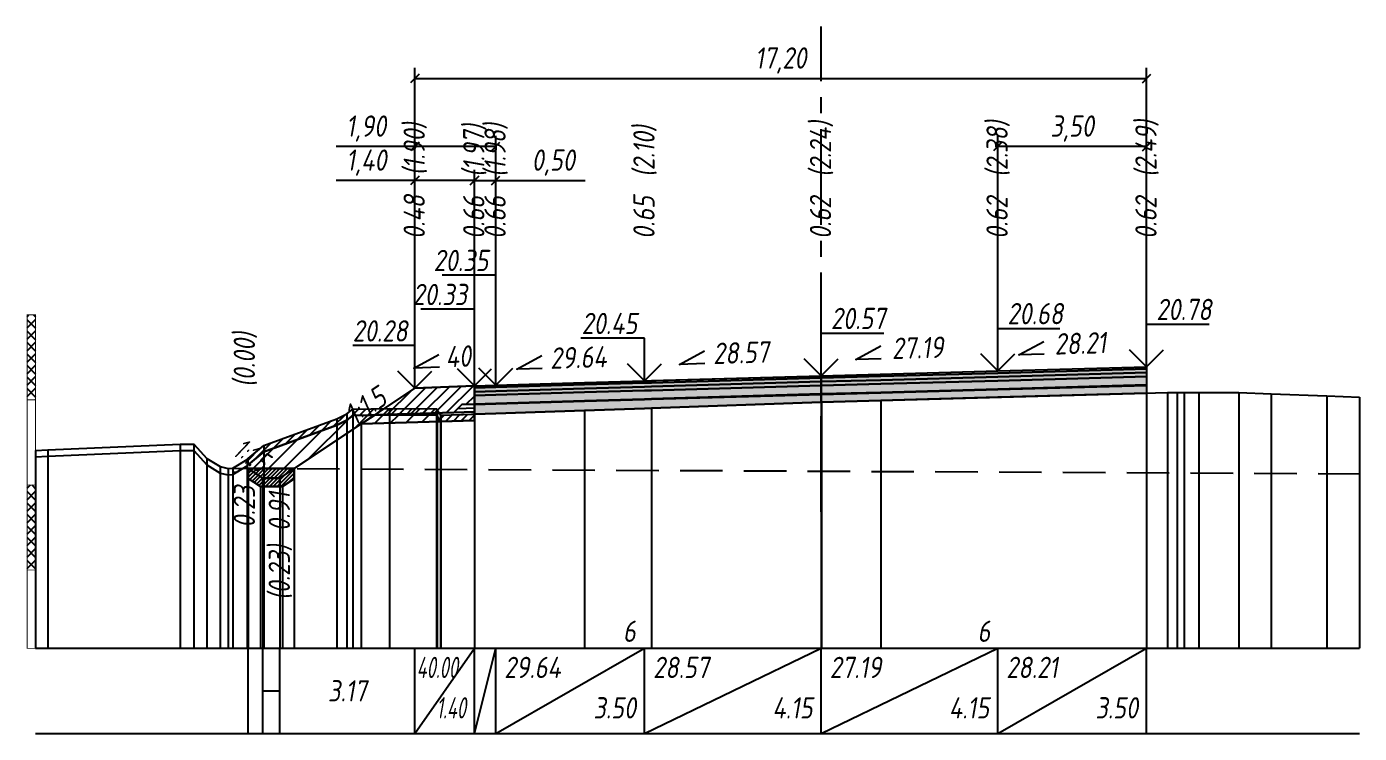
# Model space of a CAD drawing. Extents: x -717 to 1451, y -133302 to 233.
# Drawn here: x 78.9 to 235.6, y -96061 to -95977.9 of the extents above; entities that cross this region are included whole.
import ezdxf
from ezdxf.enums import TextEntityAlignment as Align

# ---------------------------------------------------------------- set-up
doc = ezdxf.new("R2010")
doc.units = 0
doc.linetypes.add('осевая2', pattern=[1.125, 0.75, -0.125, 0.125, -0.125])
doc.linetypes.add('штриховая', pattern=[0.75, 0.5, -0.25])
for name, color, linetype in [('Интерполированный поперечник', 2, 'Continuous'), ('Код_514', 1, 'Continuous'), ('Контур_0', 7, 'Continuous'), ('Контур_2521', 7, 'Continuous'), ('Контур_2564', 7, 'Continuous'), ('Контур_2660', 7, 'Continuous'), ('Контур_2665', 7, 'Continuous'), ('Контур_400', 7, 'Continuous'), ('Контур_508', 7, 'Continuous'), ('Контур_512', 7, 'Continuous'), ('Контур_513', 7, 'Continuous'), ('Контур_818', 7, 'Continuous'), ('Красный поперечник', 1, 'Continuous'), ('Линейка абсолютных высот', 7, 'Continuous'), ('Объём_2501', 7, 'Continuous'), ('Объём_2564', 7, 'Continuous'), ('Объём_2650', 7, 'Continuous'), ('Объём_2660', 7, 'Continuous'), ('Объём_2661', 7, 'Continuous'), ('Объём_2663', 7, 'Continuous'), ('Объём_2664', 7, 'Continuous'), ('Объём_2665', 7, 'Continuous'), ('Объём_2666', 7, 'Continuous'), ('Ось', 1, 'осевая2'), ('Откосы', 7, 'Continuous'), ('Отметки покрытия', 7, 'Continuous'), ('Рабочие отметки', 7, 'Continuous'), ('Рабочие отметки доп.', 7, 'Continuous'), ('Слои выравнивания', 7, 'Continuous'), ('Таблица', 7, 'Continuous'), ('Уклоны проезжей части', 7, 'Continuous'), ('Черный поперечник', 3, 'Continuous')]:
    doc.layers.add(name, color=color, linetype=linetype)
for name, color, linetype, true_color in [('Контур_2540', 2, 'Continuous', 0xffff00), ('Контур_2560', 2, 'Continuous', 0xffff00), ('Контур_2561', 7, 'Continuous', 0xff8040), ('Контур_2562', 3, 'Continuous', 0x00ff00), ('Контур_2563', 7, 'Continuous', 0xff8000), ('Контур_2570', 7, 'Continuous', 0x80ff00), ('Контур_2583', 3, 'Continuous', 0x00ff00), ('Контур_2584', 3, 'Continuous', 0x00ff00), ('Контур_2725', 7, 'Continuous', 0x323232), ('Контур_2736', 4, 'Continuous', 0x00ffff), ('Контур_2737', 4, 'Continuous', 0x00ffff), ('Контур_2738', 4, 'Continuous', 0x00ffff), ('Контур_2739', 4, 'Continuous', 0x00ffff), ('Контур_2741', 4, 'Continuous', 0x00ffff), ('Контур_2742', 4, 'Continuous', 0x00ffff), ('Контур_2743', 4, 'Continuous', 0x00ffff), ('Контур_2744', 7, 'Continuous', 0xa4ffff), ('Контур_2745', 7, 'Continuous', 0xa4ffff), ('Контур_2747', 4, 'Continuous', 0x00ffff), ('Контур_2748', 4, 'Continuous', 0x00ffff), ('Контур_2749', 4, 'Continuous', 0x00ffff), ('Контур_2750', 4, 'Continuous', 0x00ffff), ('Контур_2751', 4, 'Continuous', 0x00ffff), ('Контур_2752', 4, 'Continuous', 0x00ffff), ('Контур_2760', 7, 'Continuous', 0x323232), ('Контур_2761', 7, 'Continuous', 0x323232), ('Контур_2762', 7, 'Continuous', 0x323232), ('Контур_2763', 7, 'Continuous', 0x323232), ('Контур_2764', 7, 'Continuous', 0x323232), ('Контур_2765', 7, 'Continuous', 0x323232), ('Контур_402', 7, 'Continuous', 0xff6464), ('Контур_703', 4, 'Continuous', 0x00ffff), ('Контур_705', 4, 'Continuous', 0x00ffff), ('Контур_707', 4, 'Continuous', 0x00ffff), ('Контур_720', 131, 'Continuous', 0xaaffff), ('Объём_2520', 7, 'Continuous', 0x80ffff), ('Объём_2540', 2, 'Continuous', 0xffff00), ('Объём_2560', 2, 'Continuous', 0xffff00), ('Объём_2561', 7, 'Continuous', 0xff8040), ('Объём_2562', 3, 'Continuous', 0x00ff00), ('Объём_2563', 7, 'Continuous', 0xff8000), ('Объём_2570', 7, 'Continuous', 0x80ff00), ('Объём_2583', 3, 'Continuous', 0x00ff00), ('Объём_2584', 3, 'Continuous', 0x00ff00), ('Объём_2594', 3, 'Continuous', 0x00ff00), ('Объём_2598', 3, 'Continuous', 0x00ff00), ('Объём_2600', 7, 'Continuous', 0x808000), ('Объём_2620', 2, 'Continuous', 0xffff00), ('Объём_2746', 2, 'Continuous', 0xffff00)]:
    doc.layers.add(name, color=color, linetype=linetype, true_color=true_color)
doc.styles.get("Standard").update_dxf_attribs({"font": 'txt', "height": 2.5})
doc.styles.add('М', font='romand.shx', dxfattribs={"width": 0.8, "oblique": 10, "height": 2.5})
doc.dimstyles.new('ISO-25', dxfattribs={"dimtxt": 2.5, "dimasz": 2.5, "dimexe": 1.25, "dimexo": 0.625, "dimtad": 1, "dimtxsty": 'Standard', "dimcen": 2.5, "dimadec": 0, "dimazin": 0, "dimtfac": 1, "dimtmove": 0, "dimatfit": 3, "dimfxl": 1, "dimarcsym": 0})
pattern_1 = [(45.0000013, (0, 0), (-0.67351924, 0.673519211), []), (135.0000003, (0, 0), (-0.673519222, -0.67351923), [])]

# ---------------------------------------------------------------- blocks, each defined once
blk = doc.blocks.new('_Oblique')
at = {"color": 0, "linetype": 'ByBlock', "lineweight": -2}
blk.add_line((-0.5, -0.5), (0.5, 0.5), dxfattribs=at)
blk = doc.blocks.new('*D1904')
at = {"color": 0, "lineweight": -2, "transparency": 16777216}
for p, q in [((124.58, -96019.87), (124.58, -95994.77)), ((131.58, -96019.59), (131.58, -95994.77)), ((124.58, -95996.02), (115.34, -95996.02)), ((131.58, -95996.02), (124.58, -95996.02))]:
    blk.add_line(p, q, dxfattribs=at)
at = {"layer": 'Defpoints', "color": 0, "transparency": 16777216}
for p in [(131.58, -95996.02), (124.58, -96020.49), (131.58, -96020.21)]:
    blk.add_point(p, dxfattribs=at)
at = {"color": 0, "lineweight": -2, "transparency": 16777216, "rotation": 180}
blk.add_blockref('_Oblique', (124.58, -95996.02), dxfattribs=at)
at = {"color": 0, "lineweight": -2, "transparency": 16777216}
blk.add_blockref('_Oblique', (131.58, -95996.02), dxfattribs=at)
at = {"color": 0, "transparency": 16777216, "insert": (118.88, -95993.91), "char_height": 2.5, "width": 8.75, "attachment_point": 5, "style": 'М'}
blk.add_mtext('1,40', dxfattribs=at)
blk = doc.blocks.new('*D1905')
at = {"color": 0, "lineweight": -2, "transparency": 16777216}
for p, q in [((131.58, -96019.59), (131.58, -95994.77)), ((134.08, -96019.51), (134.08, -95994.77)), ((131.58, -95996.02), (134.08, -95996.02)), ((134.08, -95996.02), (144.61, -95996.02))]:
    blk.add_line(p, q, dxfattribs=at)
at = {"layer": 'Defpoints', "color": 0, "transparency": 16777216}
for p in [(134.08, -95996.02), (131.58, -96020.21), (134.08, -96020.14)]:
    blk.add_point(p, dxfattribs=at)
at = {"color": 0, "lineweight": -2, "transparency": 16777216, "rotation": 180}
blk.add_blockref('_Oblique', (131.58, -95996.02), dxfattribs=at)
at = {"color": 0, "lineweight": -2, "transparency": 16777216}
blk.add_blockref('_Oblique', (134.08, -95996.02), dxfattribs=at)
at = {"color": 0, "transparency": 16777216, "insert": (140.85, -95993.91), "char_height": 2.5, "width": 9.1667, "attachment_point": 5, "style": 'М'}
blk.add_mtext('0,50', dxfattribs=at)
blk = doc.blocks.new('*D1906')
at = {"color": 0, "lineweight": -2, "transparency": 16777216}
for p, q in [((193.08, -96017.84), (193.08, -95990.77)), ((210.58, -96017.34), (210.58, -95990.77)), ((210.58, -95992.02), (193.08, -95992.02))]:
    blk.add_line(p, q, dxfattribs=at)
at = {"layer": 'Defpoints', "color": 0, "transparency": 16777216}
for p in [(193.08, -95992.02), (193.08, -96018.46), (210.58, -96017.97)]:
    blk.add_point(p, dxfattribs=at)
at = {"color": 0, "lineweight": -2, "transparency": 16777216, "rotation": 180}
blk.add_blockref('_Oblique', (193.08, -95992.02), dxfattribs=at)
at = {"color": 0, "lineweight": -2, "transparency": 16777216}
blk.add_blockref('_Oblique', (210.58, -95992.02), dxfattribs=at)
at = {"color": 0, "transparency": 16777216, "insert": (201.83, -95989.91), "char_height": 2.5, "width": 9.5833, "attachment_point": 5, "style": 'М'}
blk.add_mtext('3,50', dxfattribs=at)
blk = doc.blocks.new('*D1907')
at = {"color": 0, "lineweight": -2, "transparency": 16777216}
for p, q in [((124.58, -96019.87), (124.58, -95990.77)), ((134.08, -96019.51), (134.08, -95990.77)), ((124.58, -95992.02), (115.31, -95992.02)), ((134.08, -95992.02), (124.58, -95992.02))]:
    blk.add_line(p, q, dxfattribs=at)
at = {"layer": 'Defpoints', "color": 0, "transparency": 16777216}
for p in [(134.08, -95992.02), (124.58, -96020.49), (134.08, -96020.14)]:
    blk.add_point(p, dxfattribs=at)
at = {"color": 0, "lineweight": -2, "transparency": 16777216, "rotation": 180}
blk.add_blockref('_Oblique', (124.58, -95992.02), dxfattribs=at)
at = {"color": 0, "lineweight": -2, "transparency": 16777216}
blk.add_blockref('_Oblique', (134.08, -95992.02), dxfattribs=at)
at = {"color": 0, "transparency": 16777216, "insert": (118.85, -95989.91), "char_height": 2.5, "width": 8.75, "attachment_point": 5, "style": 'М'}
blk.add_mtext('1,90', dxfattribs=at)
blk = doc.blocks.new('*D1908')
at = {"color": 0, "lineweight": -2, "transparency": 16777216}
for p, q in [((124.58, -96019.87), (124.58, -95982.77)), ((210.58, -96017.34), (210.58, -95982.77)), ((124.58, -95984.02), (210.58, -95984.02))]:
    blk.add_line(p, q, dxfattribs=at)
at = {"layer": 'Defpoints', "color": 0, "transparency": 16777216}
for p in [(210.58, -95984.02), (210.58, -96017.97), (124.58, -96020.49)]:
    blk.add_point(p, dxfattribs=at)
at = {"color": 0, "lineweight": -2, "transparency": 16777216, "rotation": 180}
blk.add_blockref('_Oblique', (124.58, -95984.02), dxfattribs=at)
at = {"color": 0, "lineweight": -2, "transparency": 16777216}
blk.add_blockref('_Oblique', (210.58, -95984.02), dxfattribs=at)
at = {"color": 0, "transparency": 16777216, "insert": (167.58, -95981.91), "char_height": 2.5, "width": 11.25, "attachment_point": 5, "style": 'М'}
blk.add_mtext('17,20', dxfattribs=at)

msp = doc.modelspace()

# ---------------------------------------------------------------- hatches: boundary and pattern name
at = {"transparency": 33554681}
h = msp.add_hatch(dxfattribs=at)
h.set_pattern_fill('ANGLE', color=256)
h.set_pattern_definition([(0, (0, 0), (0, 6.985), [5.08, -1.905]), (90, (0, 0), (-6.985, 4e-16), [5.08, -1.905])])
h.paths.add_polyline_path([(103.237, -96030.548), (103.237, -96029.845), (104.383, -96029.851)])
at = {"layer": 'Линейка абсолютных высот'}
h = msp.add_hatch(dxfattribs=at)
h.set_pattern_fill('ANSI37', scale=0.3, style=0)
h.set_pattern_definition(pattern_1)
h.paths.add_polyline_path([(80, -96021.806), (80, -96011.806), (79, -96011.806), (79, -96021.806)])
h = msp.add_hatch(dxfattribs=at)
h.set_pattern_fill('ANSI37', scale=0.3, style=0)
h.set_pattern_definition(pattern_1)
h.paths.add_polyline_path([(80, -96041.806), (80, -96031.806), (79, -96031.806), (79, -96041.806)])
at = {"layer": 'Объём_2563'}
h = msp.add_hatch(dxfattribs=at)
h.set_pattern_fill('ANSI31', color=256, scale=0.3)
h.paths.add_polyline_path([(124.578, -96020.428), (131.578, -96020.148), (131.578, -96022.298), (130.078, -96022.342), (129.151, -96023.27), (119.904, -96023.544)])
at = {"layer": 'Объём_2570'}
h = msp.add_hatch(dxfattribs=at)
h.set_pattern_fill('ANSI31', color=256, scale=0.2)
h.paths.add_polyline_path([(131.578, -96024.218), (127.619, -96024.347), (127.608, -96024.312), (127.595, -96024.312), (127.109, -96023.591), (121.614, -96023.578), (117.304, -96023.65), (116.563, -96024.184), (115.387, -96024.77), (106.823, -96027.909), (105, -96029.448), (105, -96028.698), (106.823, -96027.159), (115.387, -96024.02), (116.563, -96023.434), (117.304, -96022.9), (121.614, -96022.828), (127.109, -96022.841), (127.595, -96023.562), (127.608, -96023.562), (127.619, -96023.597), (131.578, -96023.468)])
at = {"layer": 'Объём_2600'}
h = msp.add_hatch(dxfattribs=at)
h.set_pattern_fill('ANSI31', color=6, scale=0.4)
h.paths.add_polyline_path([(106.823, -96027.909), (115.387, -96024.77), (116.563, -96024.184), (117.304, -96023.65), (121.614, -96023.578), (127.109, -96023.591), (127.595, -96024.312), (127.608, -96024.312), (127.619, -96024.347), (131.578, -96024.218), (131.578, -96024.218), (118.269, -96024.634), (110.401, -96029.879), (104.383, -96029.851), (104.881, -96029.548)])
h = msp.add_hatch(dxfattribs=at)
h.set_pattern_fill('HONEY', color=5, scale=0.3)
h.paths.add_polyline_path([(103.237, -96030.548), (103.237, -96029.845), (104.383, -96029.851)])
at = {"layer": 'Объём_2620'}
h = msp.add_hatch(dxfattribs=at)
h.set_pattern_fill('ANSI31', color=2, scale=0.1)
h.paths.add_polyline_path([(110.401, -96029.879), (110.401, -96031.081), (109.022, -96032), (106.417, -96032), (105, -96031.055), (105, -96029.854)])
at = {"layer": 'Слои выравнивания'}
for color, points in [(2, [(131.578, -96020.148), (134.078, -96020.074), (144.511, -96019.764), (151.578, -96019.555), (152.373, -96019.532), (172.328, -96018.962), (172.328, -96019.212), (152.373, -96019.782), (151.578, -96019.805), (144.511, -96020.014), (134.078, -96020.324), (131.578, -96020.398)]), (3, [(131.578, -96020.398), (134.078, -96020.324), (144.511, -96020.014), (151.578, -96019.805), (152.373, -96019.782), (172.328, -96019.212), (172.328, -96019.662), (152.373, -96020.232), (151.578, -96020.255), (144.511, -96020.464), (134.078, -96020.774), (131.578, -96020.848)]), (2, [(172.328, -96018.962), (172.371, -96018.961), (179.324, -96018.772), (193.078, -96018.398), (210.578, -96017.904), (210.578, -96018.154), (193.078, -96018.648), (179.324, -96019.022), (172.371, -96019.211), (172.328, -96019.212)]), (3, [(172.328, -96019.212), (172.371, -96019.211), (179.324, -96019.022), (193.078, -96018.648), (210.578, -96018.154), (210.578, -96018.604), (193.078, -96019.098), (179.324, -96019.472), (172.371, -96019.661), (172.328, -96019.662)]), (4, [(172.328, -96019.662), (172.371, -96019.661), (179.324, -96019.472), (193.078, -96019.098), (210.578, -96018.604), (210.578, -96019.054), (193.078, -96019.548), (179.324, -96019.922), (172.371, -96020.111), (172.328, -96020.112)]), (5, [(172.328, -96020.112), (172.371, -96020.111), (179.324, -96019.922), (193.078, -96019.548), (210.578, -96019.054), (210.578, -96020.054), (193.078, -96020.548), (179.324, -96020.922), (172.371, -96021.111), (172.328, -96021.112)]), (4, [(131.578, -96020.848), (134.078, -96020.774), (144.511, -96020.464), (151.578, -96020.255), (152.373, -96020.232), (172.328, -96019.662), (172.328, -96020.112), (152.373, -96020.682), (151.578, -96020.705), (144.511, -96020.914), (134.078, -96021.224), (131.578, -96021.298)]), (5, [(131.578, -96021.298), (134.078, -96021.224), (144.511, -96020.914), (151.578, -96020.705), (152.373, -96020.682), (172.328, -96020.112), (172.328, -96021.112), (152.373, -96021.682), (151.578, -96021.705), (144.511, -96021.914), (134.078, -96022.224), (131.578, -96022.298)]), (7, [(172.328, -96021.112), (172.371, -96021.111), (179.324, -96020.922), (193.078, -96020.548), (210.578, -96020.054), (210.578, -96020.104), (193.078, -96020.598), (179.324, -96020.972), (172.371, -96021.161), (172.328, -96021.162)]), (6, [(172.328, -96021.162), (172.371, -96021.161), (179.324, -96020.972), (193.078, -96020.598), (210.578, -96020.104), (210.578, -96021.02), (193.078, -96021.502), (179.324, -96021.881), (172.371, -96022.067), (172.328, -96022.068)]), (7, [(131.578, -96022.298), (134.078, -96022.224), (144.511, -96021.914), (151.578, -96021.705), (152.373, -96021.682), (172.328, -96021.112), (172.328, -96021.162), (152.373, -96021.732), (151.578, -96021.755), (144.511, -96021.964), (134.078, -96022.274), (131.578, -96022.348)]), (6, [(131.578, -96022.348), (134.078, -96022.274), (144.511, -96021.964), (151.578, -96021.755), (152.373, -96021.732), (172.328, -96021.162), (172.328, -96022.068), (152.373, -96022.784), (151.578, -96022.811), (144.511, -96023.047), (134.078, -96023.387), (131.578, -96023.468)])]:
    msp.add_hatch(color=color, dxfattribs=at).paths.add_polyline_path(points)

# ---------------------------------------------------------------- linework, layer by layer
at = {"layer": 'Интерполированный поперечник', "linetype": 'штриховая', "ltscale": 10, "flags": 128}
msp.add_lwpolyline([(103.237, -96029.845), (235.578, -96030.48)], dxfattribs=at)
at = {"layer": 'Код_514'}
for p, q in [((105, -96061), (105, -96051)), ((106.72, -96061), (106.72, -96051)), ((108.72, -96061), (108.72, -96051)), ((124.578, -96061), (124.578, -96051)), ((124.578, -96061), (131.578, -96051)), ((131.578, -96061), (131.578, -96051)), ((131.578, -96061), (134.078, -96051)), ((134.078, -96061), (134.078, -96051)), ((134.078, -96061), (151.578, -96051)), ((151.578, -96061), (151.578, -96051)), ((151.578, -96061), (172.328, -96051)), ((172.328, -96061), (172.328, -96051)), ((172.328, -96061), (193.078, -96051)), ((193.078, -96061), (193.078, -96051)), ((193.078, -96061), (210.578, -96051)), ((210.578, -96061), (210.578, -96051)), ((106.72, -96056), (108.72, -96056))]:
    msp.add_line(p, q, dxfattribs=at)
at = {"layer": 'Контур_0', "flags": 128}
for points in [[(210.578, -96017.904), (210.578, -96021.954)], [(124.578, -96020.428), (110.401, -96029.879), (110.401, -96029.879), (110.401, -96029.879), (110.401, -96029.879), (110.401, -96029.879), (110.401, -96029.879), (110.401, -96029.879), (110.401, -96029.879), (110.401, -96029.879), (110.401, -96029.879), (110.401, -96029.879), (110.401, -96029.879), (110.401, -96029.879), (110.401, -96029.879), (108.72, -96031), (106.72, -96031), (105, -96029.854), (105, -96029.854), (105, -96029.854), (105, -96029.854), (105, -96029.854), (105, -96029.854), (105, -96029.854), (105, -96029.854), (105, -96029.854), (105, -96029.854), (105, -96029.854), (105, -96029.854), (105, -96029.854)], [(124.578, -96020.428), (110.401, -96029.879), (110.401, -96029.879), (110.401, -96029.879), (110.401, -96029.879), (110.401, -96029.879), (110.401, -96029.879), (110.401, -96029.879), (110.401, -96029.879), (110.401, -96029.879), (110.401, -96029.879), (110.401, -96029.879), (110.401, -96029.879), (110.401, -96029.879), (110.401, -96029.879), (108.72, -96031)], [(119.904, -96023.544), (129.151, -96023.27), (130.078, -96022.342), (131.578, -96022.298)], [(130.078, -96022.342), (131.578, -96022.298), (131.578, -96023.198), (129.151, -96023.27), (130.078, -96022.342), (130.078, -96022.342)]]:
    msp.add_lwpolyline(points, dxfattribs=at)
at = {"layer": 'Контур_2521', "color": 250, "flags": 128}
msp.add_lwpolyline([(129.614, -96022.806), (131.578, -96022.748)], dxfattribs=at)
at = {"layer": 'Контур_2540', "flags": 128}
msp.add_lwpolyline([(129.151, -96023.27), (131.578, -96023.198), (131.578, -96024.218), (118.269, -96024.634), (119.904, -96023.544), (129.151, -96023.27), (129.151, -96023.27)], dxfattribs=at)
at = {"layer": 'Контур_2560', "flags": 128}
msp.add_lwpolyline([(124.578, -96020.428), (124.578, -96020.428), (124.578, -96020.428), (131.578, -96020.148)], dxfattribs=at)
at = {"layer": 'Контур_2561', "flags": 128}
msp.add_lwpolyline([(131.578, -96020.148), (131.578, -96020.148), (124.578, -96020.428), (124.578, -96020.428), (131.578, -96020.148)], dxfattribs=at)
at = {"layer": 'Контур_2562', "flags": 128}
msp.add_lwpolyline([(124.578, -96020.428), (124.578, -96020.428), (124.578, -96020.428), (124.578, -96020.428), (124.578, -96020.428)], dxfattribs=at)
at = {"layer": 'Контур_2563', "flags": 128}
msp.add_lwpolyline([(124.578, -96020.428), (131.578, -96020.148), (131.578, -96022.298), (130.078, -96022.342), (129.151, -96023.27), (119.904, -96023.544), (124.578, -96020.428), (124.578, -96020.428)], dxfattribs=at)
at = {"layer": 'Контур_2564', "flags": 128}
msp.add_lwpolyline([(124.578, -96020.428), (131.578, -96020.148)], dxfattribs=at)
at = {"layer": 'Контур_2570', "flags": 128}
msp.add_lwpolyline([(80, -96028.505), (81.456, -96028.436), (97.001, -96027.752), (98.603, -96027.761), (100.139, -96029.437), (101.695, -96030.398), (102.652, -96030.614), (103.19, -96030.577), (104.881, -96029.548), (106.823, -96027.909), (115.387, -96024.77), (116.563, -96024.184), (117.304, -96023.65), (121.614, -96023.578), (127.109, -96023.591), (127.208, -96023.735), (127.595, -96024.312), (127.608, -96024.312), (127.619, -96024.347), (131.578, -96024.218)], dxfattribs=at)
at = {"layer": 'Контур_2583', "flags": 128}
for points in [[(105, -96031.055), (106.417, -96032), (106.72, -96032), (106.72, -96031), (105, -96029.854), (105, -96031.055)], [(110.401, -96031.081), (110.401, -96029.879), (108.72, -96031), (108.72, -96032), (109.022, -96032), (110.401, -96031.081)]]:
    msp.add_lwpolyline(points, dxfattribs=at)
at = {"layer": 'Контур_2584', "flags": 128}
msp.add_lwpolyline([(108.72, -96032), (108.72, -96031), (106.72, -96031), (106.72, -96032), (108.72, -96032)], dxfattribs=at)
at = {"layer": 'Контур_2660', "flags": 128}
msp.add_lwpolyline([(118.269, -96024.634), (131.578, -96024.218)], dxfattribs=at)
at = {"layer": 'Контур_2665', "flags": 128}
msp.add_lwpolyline([(124.578, -96020.428), (124.578, -96020.428)], dxfattribs=at)
at = {"layer": 'Контур_2725', "flags": 128}
msp.add_lwpolyline([(131.578, -96023.468), (134.078, -96023.387), (144.511, -96023.047), (151.578, -96022.811), (152.373, -96022.784), (172.328, -96022.068), (172.371, -96022.067), (179.324, -96021.881), (193.078, -96021.502), (210.578, -96021.02)], dxfattribs=at)
at = {"layer": 'Контур_2736', "flags": 128}
for points in [[(124.578, -96020.428), (110.401, -96029.879)], [(110.401, -96029.879), (108.72, -96031)]]:
    msp.add_lwpolyline(points, dxfattribs=at)
at = {"layer": 'Контур_2737', "flags": 128}
msp.add_lwpolyline([(110.401, -96029.879), (110.401, -96029.879)], dxfattribs=at)
at = {"layer": 'Контур_2738', "flags": 128}
msp.add_lwpolyline([(110.401, -96029.879), (110.401, -96029.879)], dxfattribs=at)
at = {"layer": 'Контур_2739', "flags": 128}
msp.add_lwpolyline([(110.401, -96029.879), (110.401, -96029.879)], dxfattribs=at)
at = {"layer": 'Контур_2741', "flags": 128}
msp.add_lwpolyline([(105, -96029.854), (105, -96029.854)], dxfattribs=at)
at = {"layer": 'Контур_2742', "flags": 128}
msp.add_lwpolyline([(105, -96029.854), (105, -96029.854)], dxfattribs=at)
at = {"layer": 'Контур_2743', "flags": 128}
msp.add_lwpolyline([(105, -96029.854), (105, -96029.854)], dxfattribs=at)
at = {"layer": 'Контур_2744', "flags": 128}
msp.add_lwpolyline([(105, -96029.854), (105, -96029.854)], dxfattribs=at)
msp.add_lwpolyline([(105, -96029.854), (105, -96029.854)], dxfattribs=at)
msp.add_lwpolyline([(105, -96029.854), (105, -96029.854)], dxfattribs=at)
msp.add_lwpolyline([(105, -96029.854), (105, -96029.854)], dxfattribs=at)
msp.add_lwpolyline([(105, -96029.854), (105, -96029.854)], dxfattribs=at)
msp.add_lwpolyline([(105, -96029.854), (105, -96029.854)], dxfattribs=at)
at = {"layer": 'Контур_2745', "flags": 128}
msp.add_lwpolyline([(110.401, -96029.879), (110.401, -96029.879)], dxfattribs=at)
msp.add_lwpolyline([(110.401, -96029.879), (110.401, -96029.879)], dxfattribs=at)
msp.add_lwpolyline([(110.401, -96029.879), (110.401, -96029.879)], dxfattribs=at)
msp.add_lwpolyline([(110.401, -96029.879), (110.401, -96029.879)], dxfattribs=at)
msp.add_lwpolyline([(110.401, -96029.879), (110.401, -96029.879)], dxfattribs=at)
msp.add_lwpolyline([(110.401, -96029.879), (110.401, -96029.879)], dxfattribs=at)
at = {"layer": 'Контур_2747', "flags": 128}
msp.add_lwpolyline([(110.401, -96029.879), (110.401, -96029.879)], dxfattribs=at)
at = {"layer": 'Контур_2748', "flags": 128}
msp.add_lwpolyline([(110.401, -96029.879), (110.401, -96029.879)], dxfattribs=at)
at = {"layer": 'Контур_2749', "flags": 128}
msp.add_lwpolyline([(110.401, -96029.879), (110.401, -96029.879)], dxfattribs=at)
at = {"layer": 'Контур_2750', "flags": 128}
msp.add_lwpolyline([(105, -96029.854), (105, -96029.854)], dxfattribs=at)
at = {"layer": 'Контур_2751', "flags": 128}
msp.add_lwpolyline([(105, -96029.854), (105, -96029.854)], dxfattribs=at)
at = {"layer": 'Контур_2752', "flags": 128}
msp.add_lwpolyline([(105, -96029.854), (105, -96029.854)], dxfattribs=at)
at = {"layer": 'Контур_2760', "flags": 128}
msp.add_lwpolyline([(131.578, -96020.148), (134.078, -96020.074), (144.511, -96019.764), (151.578, -96019.555), (152.373, -96019.532), (172.328, -96018.962), (172.371, -96018.961), (179.324, -96018.772), (193.078, -96018.398), (210.578, -96017.904)], dxfattribs=at)
at = {"layer": 'Контур_2761', "flags": 128}
msp.add_lwpolyline([(131.578, -96020.398), (134.078, -96020.324), (144.511, -96020.014), (151.578, -96019.805), (152.373, -96019.782), (172.328, -96019.212), (172.371, -96019.211), (179.324, -96019.022), (193.078, -96018.648), (210.578, -96018.154)], dxfattribs=at)
at = {"layer": 'Контур_2762', "flags": 128}
msp.add_lwpolyline([(131.578, -96020.848), (134.078, -96020.774), (144.511, -96020.464), (151.578, -96020.255), (152.373, -96020.232), (172.328, -96019.662), (172.371, -96019.661), (179.324, -96019.472), (193.078, -96019.098), (210.578, -96018.604)], dxfattribs=at)
at = {"layer": 'Контур_2763', "flags": 128}
msp.add_lwpolyline([(131.578, -96021.298), (134.078, -96021.224), (144.511, -96020.914), (151.578, -96020.705), (152.373, -96020.682), (172.328, -96020.112), (172.371, -96020.111), (179.324, -96019.922), (193.078, -96019.548), (210.578, -96019.054)], dxfattribs=at)
at = {"layer": 'Контур_2764', "flags": 128}
msp.add_lwpolyline([(131.578, -96022.298), (134.078, -96022.224), (144.511, -96021.914), (151.578, -96021.705), (152.373, -96021.682), (172.328, -96021.112), (172.371, -96021.111), (179.324, -96020.922), (193.078, -96020.548), (210.578, -96020.054)], dxfattribs=at)
at = {"layer": 'Контур_2765', "flags": 128}
msp.add_lwpolyline([(131.578, -96022.348), (134.078, -96022.274), (144.511, -96021.964), (151.578, -96021.755), (152.373, -96021.732), (172.328, -96021.162), (172.371, -96021.161), (179.324, -96020.972), (193.078, -96020.598), (210.578, -96020.104)], dxfattribs=at)
at = {"layer": 'Контур_400', "flags": 128}
for points in [[(131.578, -96020.148), (134.078, -96020.074), (134.078, -96020.074), (134.078, -96020.074), (134.078, -96020.074), (134.078, -96020.074), (134.078, -96020.074), (151.578, -96019.555), (172.328, -96018.962)], [(172.328, -96018.962), (193.078, -96018.398), (210.578, -96017.904)]]:
    msp.add_lwpolyline(points, dxfattribs=at)
at = {"layer": 'Контур_402', "flags": 128}
msp.add_lwpolyline([(118.269, -96024.634), (131.578, -96024.218), (131.578, -96023.468), (144.511, -96023.047), (152.373, -96022.784), (172.328, -96022.068), (172.371, -96022.067), (179.324, -96021.881), (210.578, -96021.02)], dxfattribs=at)
at = {"layer": 'Контур_508', "flags": 128}
msp.add_lwpolyline([(105, -96031.055), (106.417, -96032), (106.72, -96032), (108.72, -96032), (109.022, -96032), (110.401, -96031.081), (110.401, -96029.879), (118.269, -96024.634), (131.578, -96024.218), (131.578, -96023.468), (144.511, -96023.047), (152.373, -96022.784), (172.328, -96022.068), (172.371, -96022.067), (179.324, -96021.881), (210.578, -96021.02)], dxfattribs=at)
at = {"layer": 'Контур_512', "flags": 128}
msp.add_lwpolyline([(105, -96031.055), (106.417, -96032), (106.72, -96032), (108.72, -96032), (109.022, -96032), (110.401, -96031.081), (110.401, -96029.879), (118.269, -96024.634), (131.578, -96024.218)], dxfattribs=at)
at = {"layer": 'Контур_513', "flags": 128}
msp.add_lwpolyline([(105, -96031.055), (106.417, -96032), (106.72, -96032), (108.72, -96032), (109.022, -96032), (110.401, -96031.081), (110.401, -96029.879), (118.269, -96024.634), (131.578, -96024.218), (131.578, -96023.468), (144.511, -96023.047), (152.373, -96022.784), (172.328, -96022.068), (172.371, -96022.067), (179.324, -96021.881), (210.578, -96021.02)], dxfattribs=at)
at = {"layer": 'Контур_703', "flags": 128}
msp.add_lwpolyline([(124.578, -96020.428), (110.401, -96029.879)], dxfattribs=at)
at = {"layer": 'Контур_705', "flags": 128}
msp.add_lwpolyline([(110.401, -96029.879), (110.401, -96029.879)], dxfattribs=at)
at = {"layer": 'Контур_707', "flags": 128}
msp.add_lwpolyline([(106.72, -96031), (105, -96029.854)], dxfattribs=at)
at = {"layer": 'Контур_720', "flags": 128}
msp.add_lwpolyline([(108.72, -96031), (106.72, -96031)], dxfattribs=at)
at = {"layer": 'Контур_818', "flags": 128}
msp.add_lwpolyline([(105, -96029.448), (106.823, -96027.909), (115.387, -96024.77), (116.563, -96024.184), (117.304, -96023.65), (121.614, -96023.578), (127.109, -96023.591), (127.208, -96023.735), (127.595, -96024.312), (127.608, -96024.312), (127.619, -96024.347), (131.578, -96024.218)], dxfattribs=at)
at = {"layer": 'Красный поперечник'}
for p, q in [((151.578, -96019.555), (172.328, -96018.962)), ((172.328, -96018.962), (193.078, -96018.398)), ((193.078, -96018.398), (210.578, -96017.904)), ((108.72, -96031), (124.578, -96020.428)), ((124.578, -96020.428), (131.578, -96020.148)), ((131.578, -96020.148), (134.078, -96020.074)), ((134.078, -96020.074), (151.578, -96019.555)), ((118.269, -96024.634), (118.269, -96051)), ((131.578, -96024.234), (131.578, -96051)), ((105, -96029.854), (106.72, -96031)), ((110.401, -96029.879), (110.401, -96051)), ((105, -96031.055), (105, -96051)), ((106.72, -96031), (108.72, -96031)), ((110.401, -96031.081), (110.401, -96051)), ((106.417, -96032), (106.417, -96051)), ((106.72, -96032), (106.72, -96051)), ((108.72, -96032), (108.72, -96051)), ((109.022, -96032), (109.022, -96051))]:
    msp.add_line(p, q, dxfattribs=at)
at = {"layer": 'Линейка абсолютных высот', "color": 7, "const_width": 0.1, "flags": 128}
for points in [[(80, -96021.806), (80, -96011.806), (79, -96011.806), (79, -96021.806), (80, -96021.806)], [(80, -96031.806), (80, -96021.806), (79, -96021.806), (79, -96031.806), (80, -96031.806)], [(80, -96041.806), (80, -96031.806), (79, -96031.806), (79, -96041.806), (80, -96041.806)], [(80, -96051), (80, -96041.806), (79, -96041.806), (79, -96051), (80, -96051)]]:
    msp.add_lwpolyline(points, dxfattribs=at)
at = {"layer": 'Объём_2501', "flags": 128}
for points in [[(131.578, -96020.148), (134.078, -96020.074), (134.078, -96020.074), (134.078, -96020.074), (134.078, -96020.074), (134.078, -96020.074), (134.078, -96020.074), (151.578, -96019.555), (172.328, -96018.962)], [(172.328, -96018.962), (193.078, -96018.398), (210.578, -96017.904)]]:
    msp.add_lwpolyline(points, dxfattribs=at)
at = {"layer": 'Объём_2520', "color": 250, "flags": 128}
msp.add_lwpolyline([(130.078, -96022.342), (131.578, -96022.298), (131.578, -96023.198), (129.151, -96023.27), (130.078, -96022.342), (130.078, -96022.342)], dxfattribs=at)
at = {"layer": 'Объём_2540', "flags": 128}
msp.add_lwpolyline([(129.151, -96023.27), (131.578, -96023.198), (131.578, -96024.218), (118.269, -96024.634), (119.904, -96023.544), (129.151, -96023.27), (129.151, -96023.27)], dxfattribs=at)
at = {"layer": 'Объём_2560', "flags": 128}
msp.add_lwpolyline([(124.578, -96020.428), (124.578, -96020.428), (124.578, -96020.428), (131.578, -96020.148)], dxfattribs=at)
at = {"layer": 'Объём_2561', "flags": 128}
msp.add_lwpolyline([(131.578, -96020.148), (131.578, -96020.148), (124.578, -96020.428), (124.578, -96020.428), (131.578, -96020.148)], dxfattribs=at)
at = {"layer": 'Объём_2562', "flags": 128}
msp.add_lwpolyline([(124.578, -96020.428), (124.578, -96020.428), (124.578, -96020.428), (124.578, -96020.428), (124.578, -96020.428)], dxfattribs=at)
at = {"layer": 'Объём_2563', "color": 250, "flags": 128}
msp.add_lwpolyline([(124.578, -96020.428), (131.578, -96020.148), (131.578, -96022.298), (130.078, -96022.342), (129.151, -96023.27), (119.904, -96023.544), (124.578, -96020.428), (124.578, -96020.428)], dxfattribs=at)
at = {"layer": 'Объём_2564', "flags": 128}
msp.add_lwpolyline([(124.578, -96020.428), (131.578, -96020.148)], dxfattribs=at)
at = {"layer": 'Объём_2570', "flags": 128}
msp.add_lwpolyline([(131.578, -96024.218), (131.578, -96024.218), (127.619, -96024.347), (127.608, -96024.312), (127.595, -96024.312), (127.109, -96023.591), (121.614, -96023.578), (117.304, -96023.65), (116.563, -96024.184), (115.387, -96024.77), (106.823, -96027.909), (105, -96029.448), (105, -96028.698), (106.823, -96027.159), (115.387, -96024.02), (116.563, -96023.434), (117.304, -96022.9), (121.614, -96022.828), (127.109, -96022.841), (127.595, -96023.562), (127.608, -96023.562), (127.619, -96023.597), (131.578, -96023.468), (131.578, -96023.468), (131.578, -96024.218), (131.578, -96024.218)], dxfattribs=at)
at = {"layer": 'Объём_2583', "flags": 128}
for points in [[(105, -96031.055), (106.417, -96032), (106.72, -96032), (106.72, -96031), (105, -96029.854), (105, -96031.055)], [(110.401, -96031.081), (110.401, -96029.879), (108.72, -96031), (108.72, -96032), (109.022, -96032), (110.401, -96031.081)]]:
    msp.add_lwpolyline(points, dxfattribs=at)
at = {"layer": 'Объём_2584', "flags": 128}
msp.add_lwpolyline([(108.72, -96032), (108.72, -96031), (106.72, -96031), (106.72, -96032), (108.72, -96032)], dxfattribs=at)
at = {"layer": 'Объём_2594', "flags": 128}
for points in [[(106.72, -96031), (105, -96029.854)], [(110.401, -96029.879), (108.72, -96031)]]:
    msp.add_lwpolyline(points, dxfattribs=at)
at = {"layer": 'Объём_2598', "flags": 128}
msp.add_lwpolyline([(108.72, -96031), (106.72, -96031)], dxfattribs=at)
at = {"layer": 'Объём_2600', "color": 5, "flags": 128}
msp.add_lwpolyline([(103.237, -96030.548), (103.237, -96029.845), (104.383, -96029.851), (103.237, -96030.548), (103.237, -96030.548)], dxfattribs=at)
at = {"layer": 'Объём_2620', "flags": 128}
msp.add_lwpolyline([(110.401, -96029.879), (110.401, -96031.081), (109.022, -96032), (106.417, -96032), (105, -96031.055), (105, -96029.854), (110.401, -96029.879), (110.401, -96029.879)], dxfattribs=at)
at = {"layer": 'Объём_2650', "color": 6, "flags": 128}
msp.add_lwpolyline([(106.823, -96027.909), (115.387, -96024.77), (116.563, -96024.184), (117.304, -96023.65), (121.614, -96023.578), (127.109, -96023.591), (127.595, -96024.312), (127.608, -96024.312), (127.619, -96024.347), (131.578, -96024.218), (131.578, -96024.218), (118.269, -96024.634), (110.401, -96029.879), (104.383, -96029.851), (104.881, -96029.548), (106.823, -96027.909), (106.823, -96027.909)], dxfattribs=at)
at = {"layer": 'Объём_2660', "flags": 128}
msp.add_lwpolyline([(118.269, -96024.634), (131.578, -96024.218)], dxfattribs=at)
at = {"layer": 'Объём_2661', "flags": 128}
msp.add_lwpolyline([(124.578, -96020.428), (110.401, -96029.879)], dxfattribs=at)
at = {"layer": 'Объём_2663', "flags": 128}
for points in [[(106.72, -96031), (105, -96029.854)], [(110.401, -96029.879), (108.72, -96031)]]:
    msp.add_lwpolyline(points, dxfattribs=at)
at = {"layer": 'Объём_2664', "flags": 128}
msp.add_lwpolyline([(108.72, -96031), (106.72, -96031)], dxfattribs=at)
at = {"layer": 'Объём_2665', "flags": 128}
msp.add_lwpolyline([(124.578, -96020.428), (124.578, -96020.428)], dxfattribs=at)
at = {"layer": 'Объём_2666', "flags": 128}
msp.add_lwpolyline([(124.578, -96020.428), (110.401, -96029.879)], dxfattribs=at)
at = {"layer": 'Объём_2746', "flags": 128}
for points in [[(127.619, -96024.347), (127.619, -96024.353), (118.269, -96024.634), (119.808, -96023.608), (121.614, -96023.578), (127.109, -96023.591), (127.595, -96024.312), (127.608, -96024.312), (127.619, -96024.347), (127.619, -96024.347)], [(106.72, -96031), (108.72, -96031), (110.401, -96029.879), (110.401, -96031.081), (109.022, -96032), (106.417, -96032), (105, -96031.055), (105, -96029.854), (106.72, -96031), (106.72, -96031)]]:
    msp.add_lwpolyline(points, dxfattribs=at)
at = {"layer": 'Ось', "ltscale": 15}
msp.add_line((172.328, -96034.971), (172.328, -95977.933), dxfattribs=at)
at = {"layer": 'Откосы', "color": 1, "flags": 128}
for points in [[(158.67, -96017.542), (155.671, -96017.628), (158.627, -96016.043)], [(179.396, -96016.959), (176.397, -96017.041), (179.355, -96015.46)], [(198.545, -96016.433), (195.546, -96016.518), (198.503, -96014.934)], [(127.456, -96017.974), (124.459, -96018.094), (127.396, -96016.475)], [(139.544, -96018.101), (136.545, -96018.19), (139.499, -96016.602)]]:
    msp.add_lwpolyline(points, dxfattribs=at)
at = {"layer": 'Отметки покрытия', "color": 1}
for p, q in [((134.078, -96007.148), (127.778, -96007.148)), ((134.078, -96020.074), (134.078, -96007.148)), ((131.578, -96011.148), (125.278, -96011.148)), ((131.578, -96020.148), (131.578, -96011.148)), ((210.578, -96017.904), (210.578, -96012.904)), ((210.578, -96012.904), (217.928, -96012.904)), ((151.578, -96014.555), (144.078, -96014.555)), ((151.578, -96019.555), (151.578, -96014.555)), ((172.328, -96018.962), (172.328, -96013.962)), ((172.328, -96013.962), (179.678, -96013.962)), ((193.078, -96018.398), (193.078, -96013.398)), ((193.078, -96013.398), (200.378, -96013.398)), ((124.578, -96015.428), (117.278, -96015.428)), ((124.578, -96020.428), (124.578, -96015.428)), ((210.578, -96017.904), (208.578, -96015.904)), ((210.578, -96017.904), (212.578, -96015.904)), ((151.578, -96019.555), (149.578, -96017.555)), ((151.578, -96019.555), (153.578, -96017.555)), ((172.328, -96018.962), (170.328, -96016.962)), ((172.328, -96018.962), (174.328, -96016.962)), ((193.078, -96018.398), (191.078, -96016.398)), ((193.078, -96018.398), (195.078, -96016.398)), ((124.578, -96020.428), (122.578, -96018.428)), ((124.578, -96020.428), (126.578, -96018.428)), ((131.578, -96020.148), (129.578, -96018.148)), ((131.578, -96020.148), (133.578, -96018.148)), ((134.078, -96020.074), (132.078, -96018.074)), ((134.078, -96020.074), (136.078, -96018.074))]:
    msp.add_line(p, q, dxfattribs=at)
at = {"layer": 'Слои выравнивания'}
for p, q in [((172.328, -96018.962), (172.328, -96051)), ((210.578, -96017.904), (210.578, -96051)), ((131.578, -96020.148), (131.578, -96051))]:
    msp.add_line(p, q, dxfattribs=at)
at = {"layer": 'Слои выравнивания', "color": 2, "flags": 128}
for points in [[(131.578, -96020.148), (134.078, -96020.074), (144.511, -96019.764), (151.578, -96019.555), (152.373, -96019.532), (172.328, -96018.962), (172.328, -96019.212), (152.373, -96019.782), (151.578, -96019.805), (144.511, -96020.014), (134.078, -96020.324), (131.578, -96020.398)], [(172.328, -96018.962), (172.371, -96018.961), (179.324, -96018.772), (193.078, -96018.398), (210.578, -96017.904), (210.578, -96018.154), (193.078, -96018.648), (179.324, -96019.022), (172.371, -96019.211), (172.328, -96019.212)]]:
    msp.add_lwpolyline(points, close=True, dxfattribs=at)
at = {"layer": 'Слои выравнивания', "color": 3, "flags": 128}
for points in [[(131.578, -96020.398), (134.078, -96020.324), (144.511, -96020.014), (151.578, -96019.805), (152.373, -96019.782), (172.328, -96019.212), (172.328, -96019.662), (152.373, -96020.232), (151.578, -96020.255), (144.511, -96020.464), (134.078, -96020.774), (131.578, -96020.848)], [(172.328, -96019.212), (172.371, -96019.211), (179.324, -96019.022), (193.078, -96018.648), (210.578, -96018.154), (210.578, -96018.604), (193.078, -96019.098), (179.324, -96019.472), (172.371, -96019.661), (172.328, -96019.662)]]:
    msp.add_lwpolyline(points, close=True, dxfattribs=at)
at = {"layer": 'Слои выравнивания', "color": 4, "flags": 128}
for points in [[(172.328, -96019.662), (172.371, -96019.661), (179.324, -96019.472), (193.078, -96019.098), (210.578, -96018.604), (210.578, -96019.054), (193.078, -96019.548), (179.324, -96019.922), (172.371, -96020.111), (172.328, -96020.112)], [(131.578, -96020.848), (134.078, -96020.774), (144.511, -96020.464), (151.578, -96020.255), (152.373, -96020.232), (172.328, -96019.662), (172.328, -96020.112), (152.373, -96020.682), (151.578, -96020.705), (144.511, -96020.914), (134.078, -96021.224), (131.578, -96021.298)]]:
    msp.add_lwpolyline(points, close=True, dxfattribs=at)
at = {"layer": 'Слои выравнивания', "color": 5, "flags": 128}
for points in [[(172.328, -96020.112), (172.371, -96020.111), (179.324, -96019.922), (193.078, -96019.548), (210.578, -96019.054), (210.578, -96020.054), (193.078, -96020.548), (179.324, -96020.922), (172.371, -96021.111), (172.328, -96021.112)], [(131.578, -96021.298), (134.078, -96021.224), (144.511, -96020.914), (151.578, -96020.705), (152.373, -96020.682), (172.328, -96020.112), (172.328, -96021.112), (152.373, -96021.682), (151.578, -96021.705), (144.511, -96021.914), (134.078, -96022.224), (131.578, -96022.298)]]:
    msp.add_lwpolyline(points, close=True, dxfattribs=at)
at = {"layer": 'Слои выравнивания', "color": 7, "flags": 128}
for points in [[(172.328, -96021.112), (172.371, -96021.111), (179.324, -96020.922), (193.078, -96020.548), (210.578, -96020.054), (210.578, -96020.104), (193.078, -96020.598), (179.324, -96020.972), (172.371, -96021.161), (172.328, -96021.162)], [(131.578, -96022.298), (134.078, -96022.224), (144.511, -96021.914), (151.578, -96021.705), (152.373, -96021.682), (172.328, -96021.112), (172.328, -96021.162), (152.373, -96021.732), (151.578, -96021.755), (144.511, -96021.964), (134.078, -96022.274), (131.578, -96022.348)]]:
    msp.add_lwpolyline(points, close=True, dxfattribs=at)
at = {"layer": 'Слои выравнивания', "color": 6, "flags": 128}
for points in [[(172.328, -96021.162), (172.371, -96021.161), (179.324, -96020.972), (193.078, -96020.598), (210.578, -96020.104), (210.578, -96021.02), (193.078, -96021.502), (179.324, -96021.881), (172.371, -96022.067), (172.328, -96022.068)], [(131.578, -96022.348), (134.078, -96022.274), (144.511, -96021.964), (151.578, -96021.755), (152.373, -96021.732), (172.328, -96021.162), (172.328, -96022.068), (152.373, -96022.784), (151.578, -96022.811), (144.511, -96023.047), (134.078, -96023.387), (131.578, -96023.468)]]:
    msp.add_lwpolyline(points, close=True, dxfattribs=at)
at = {"layer": 'Таблица'}
for p, q in [((80, -96051), (235.578, -96051)), ((80, -96061), (235.578, -96061))]:
    msp.add_line(p, q, dxfattribs=at)
at = {"layer": 'Черный поперечник', "color": 7}
for p, q in [((172.328, -96022.068), (172.328, -96051)), ((172.371, -96022.067), (172.371, -96051)), ((179.324, -96021.881), (179.324, -96051)), ((213.024, -96020.953), (213.024, -96051)), ((214.167, -96020.937), (214.167, -96051)), ((215.009, -96020.931), (215.009, -96051)), ((216.709, -96020.929), (216.709, -96051)), ((221.432, -96020.945), (221.432, -96051)), ((225.233, -96021.082), (225.233, -96051)), ((231.746, -96021.335), (231.746, -96051)), ((235.578, -96021.485), (235.578, -96051)), ((115.387, -96024.02), (115.387, -96051)), ((116.563, -96023.434), (116.563, -96051)), ((117.304, -96022.9), (117.304, -96051)), ((121.614, -96022.828), (121.614, -96051)), ((127.109, -96022.841), (127.109, -96051)), ((127.208, -96022.985), (127.208, -96051)), ((127.595, -96023.562), (127.595, -96051)), ((127.608, -96023.562), (127.608, -96051)), ((127.619, -96023.597), (127.619, -96051)), ((144.511, -96023.047), (144.511, -96051)), ((152.373, -96022.784), (152.373, -96051)), ((97.001, -96027.002), (97.001, -96051)), ((98.603, -96027.011), (98.603, -96051)), ((106.823, -96027.159), (106.823, -96051)), ((80, -96027.755), (80, -96051)), ((81.456, -96027.686), (81.456, -96051)), ((100.139, -96028.687), (100.139, -96051)), ((101.695, -96029.648), (101.695, -96051)), ((102.652, -96029.864), (102.652, -96051)), ((103.19, -96029.827), (103.19, -96051)), ((104.881, -96028.798), (104.881, -96051))]:
    msp.add_line(p, q, dxfattribs=at)
at = {"layer": 'Черный поперечник', "flags": 128}
msp.add_lwpolyline([(80, -96027.755), (81.456, -96027.686), (97.001, -96027.002), (98.603, -96027.011), (100.139, -96028.687), (101.695, -96029.648), (102.652, -96029.864), (103.19, -96029.827), (104.881, -96028.798), (106.823, -96027.159), (115.387, -96024.02), (116.563, -96023.434), (117.304, -96022.9), (121.614, -96022.828), (127.109, -96022.841), (127.208, -96022.985), (127.595, -96023.562), (127.608, -96023.562), (127.619, -96023.597), (144.511, -96023.047), (152.373, -96022.784), (172.328, -96022.068), (172.371, -96022.067), (179.324, -96021.881), (213.024, -96020.953), (214.167, -96020.937), (215.009, -96020.931), (216.709, -96020.929), (221.432, -96020.945), (225.233, -96021.082), (231.746, -96021.335), (235.578, -96021.485)], dxfattribs=at)

# ---------------------------------------------------------------- texts
at = {"layer": 'Код_514', "style": 'М', "oblique": 10}
for s, width, p in [('40.00', 0.6, (124.78, -96052)), ('29.64', 0.8, (135.078, -96052)), ('28.57', 0.8, (152.578, -96052)), ('27.19', 0.8, (173.328, -96052)), ('28.21', 0.8, (194.078, -96052))]:
    msp.add_text(s, height=2.5, dxfattribs=dict(at, width=width)).set_placement(p, align=Align.TOP_LEFT)
at = {"layer": 'Код_514', "style": 'М', "oblique": 10, "width": 0.8}
msp.add_text('3.17', height=2.5, dxfattribs=at).set_placement((116.649, -96056), align=Align.MIDDLE_CENTER)
at = {"layer": 'Код_514', "style": 'М', "oblique": 10}
for s, width, p in [('1.40', 0.6, (130.578, -96060)), ('3.50', 0.8, (150.578, -96060)), ('4.15', 0.8, (171.328, -96060)), ('4.15', 0.8, (192.078, -96060)), ('3.50', 0.8, (209.578, -96060))]:
    msp.add_text(s, height=2.5, dxfattribs=dict(at, width=width)).set_placement(p, align=Align.BOTTOM_RIGHT)
at = {"layer": 'Отметки покрытия', "color": 1, "style": 'М', "oblique": 10, "width": 0.8}
for s, p in [('20.35', (133.219, -96007.416)), ('20.33', (130.719, -96011.416)), ('20.28', (123.719, -96015.696)), ('20.45', (150.719, -96014.824))]:
    msp.add_text(s, height=2.5, dxfattribs=at).set_placement(p, align=Align.BOTTOM_RIGHT)
for s, p in [('20.78', (211.719, -96013.173)), ('20.57', (173.469, -96014.231)), ('20.68', (194.219, -96013.666))]:
    msp.add_text(s, height=2.5, dxfattribs=at).set_placement(p, align=Align.BOTTOM_LEFT)
at = {"layer": 'Рабочие отметки', "color": 1, "style": 'М', "oblique": 10, "width": 0.8}
for s, p in [('0.48', (124.5, -96002.898)), ('0.66', (131.5, -96002.898)), ('0.66', (134, -96002.898)), ('0.65', (151.5, -96002.898)), ('0.62', (172.25, -96002.898)), ('0.62', (193, -96002.898)), ('0.62', (210.5, -96002.898))]:
    msp.add_text(s, height=2.5, rotation=90, dxfattribs=at).set_placement(p, align=Align.MIDDLE_LEFT)
for s, p in [('0.23', (104.532, -96031.89)), ('0.91', (108.642, -96032.607))]:
    msp.add_text(s, height=2.5, rotation=90, dxfattribs=at).set_placement(p, align=Align.MIDDLE_RIGHT)
at = {"layer": 'Рабочие отметки доп.', "color": 1, "style": 'М', "oblique": 10, "width": 0.8}
for s, p in [('(1.90)', (124.5, -95995.398)), ('(1.97)', (131.5, -95995.598)), ('(1.98)', (134, -95995.598)), ('(2.10)', (151.5, -95995.598)), ('(2.24)', (172.25, -95995.598)), ('(2.38)', (193, -95995.598)), ('(2.49)', (210.5, -95995.598)), ('(0.00)', (104.532, -96020.284))]:
    msp.add_text(s, height=2.5, rotation=90, dxfattribs=at).set_placement(p, align=Align.MIDDLE_LEFT)
msp.add_text('(0.23)', height=2.5, rotation=90, dxfattribs=at).set_placement((108.642, -96038.831), align=Align.MIDDLE_RIGHT)
at = {"layer": 'Слои выравнивания', "style": 'М', "oblique": 10, "width": 0.8}
for p in [(149.782, -96051), (191.453, -96051)]:
    msp.add_text('6', height=2.5, dxfattribs=at).set_placement(p, align=Align.BOTTOM_CENTER)
at = {"layer": 'Уклоны проезжей части', "color": 1, "style": 'М', "oblique": 10}
for s, rotation, width, p in [('27.19', 1.55764, 0.8, (183.718, -96017.68)), ('28.21', 1.61602, 0.8, (202.842, -96017.151)), ('40', 2.29061, 0.8, (129.761, -96018.69)), ('29.64', 1.69789, 0.8, (143.84, -96018.815)), ('28.57', 1.63656, 0.8, (162.966, -96018.259)), ('1:1.5', 33.69007, 0.8, (119.906, -96024.144)), ('1:1.5', 326.30994, 0.65, (104.263, -96029.963))]:
    msp.add_text(s, height=2.5, rotation=rotation, dxfattribs=dict(at, width=width)).set_placement(p, align=Align.BOTTOM_CENTER)

# ---------------------------------------------------------------- dimensions: what is measured, and where the dimension line sits
at = {"color": 5}
dim = msp.add_linear_dim(base=(210.578, -95984.024), p1=(124.578, -96020.49), p2=(210.578, -96017.967), angle=180, dimstyle='ISO-25', override={"dimasz": 1, "dimlfac": 0.2, "dimzin": 0, "dimtxsty": 'М', "dimblk1": 'Oblique', "dimblk2": 'Oblique', "dimsah": 1}, dxfattribs=at)
dim.commit()
dim.dimension.update_dxf_attribs({"geometry": '*D1908', "text_midpoint": (167.578, -95981.911)})
for base, p1, p2, picture, middle in [((134.078, -95992.024), (124.578, -96020.49), (134.078, -96020.136), '*D1907', (118.846, -95992.024)), ((131.578, -95996.024), (124.578, -96020.49), (131.578, -96020.21), '*D1904', (118.884, -95996.024)), ((134.078, -95996.024), (131.578, -96020.21), (134.078, -96020.136), '*D1905', (140.845, -95996.024))]:
    dim = msp.add_linear_dim(base=base, p1=p1, p2=p2, angle=180, dimstyle='ISO-25', override={"dimasz": 1, "dimlfac": 0.2, "dimzin": 0, "dimtxsty": 'М', "dimblk1": 'Oblique', "dimblk2": 'Oblique', "dimsah": 1}, dxfattribs=at)
    dim.commit()
    dim.dimension.update_dxf_attribs({"geometry": picture, "text_midpoint": middle, "dimtype": 160})
dim = msp.add_linear_dim(base=(193.078, -95992.024), p1=(210.578, -96017.967), p2=(193.078, -96018.46), dimstyle='ISO-25', override={"dimasz": 1, "dimlfac": 0.2, "dimzin": 0, "dimtxsty": 'М', "dimblk1": 'Oblique', "dimblk2": 'Oblique', "dimsah": 1}, dxfattribs=at)
dim.commit()
dim.dimension.update_dxf_attribs({"geometry": '*D1906', "text_midpoint": (201.828, -95989.911)})

doc.saveas('drawing.dxf')
